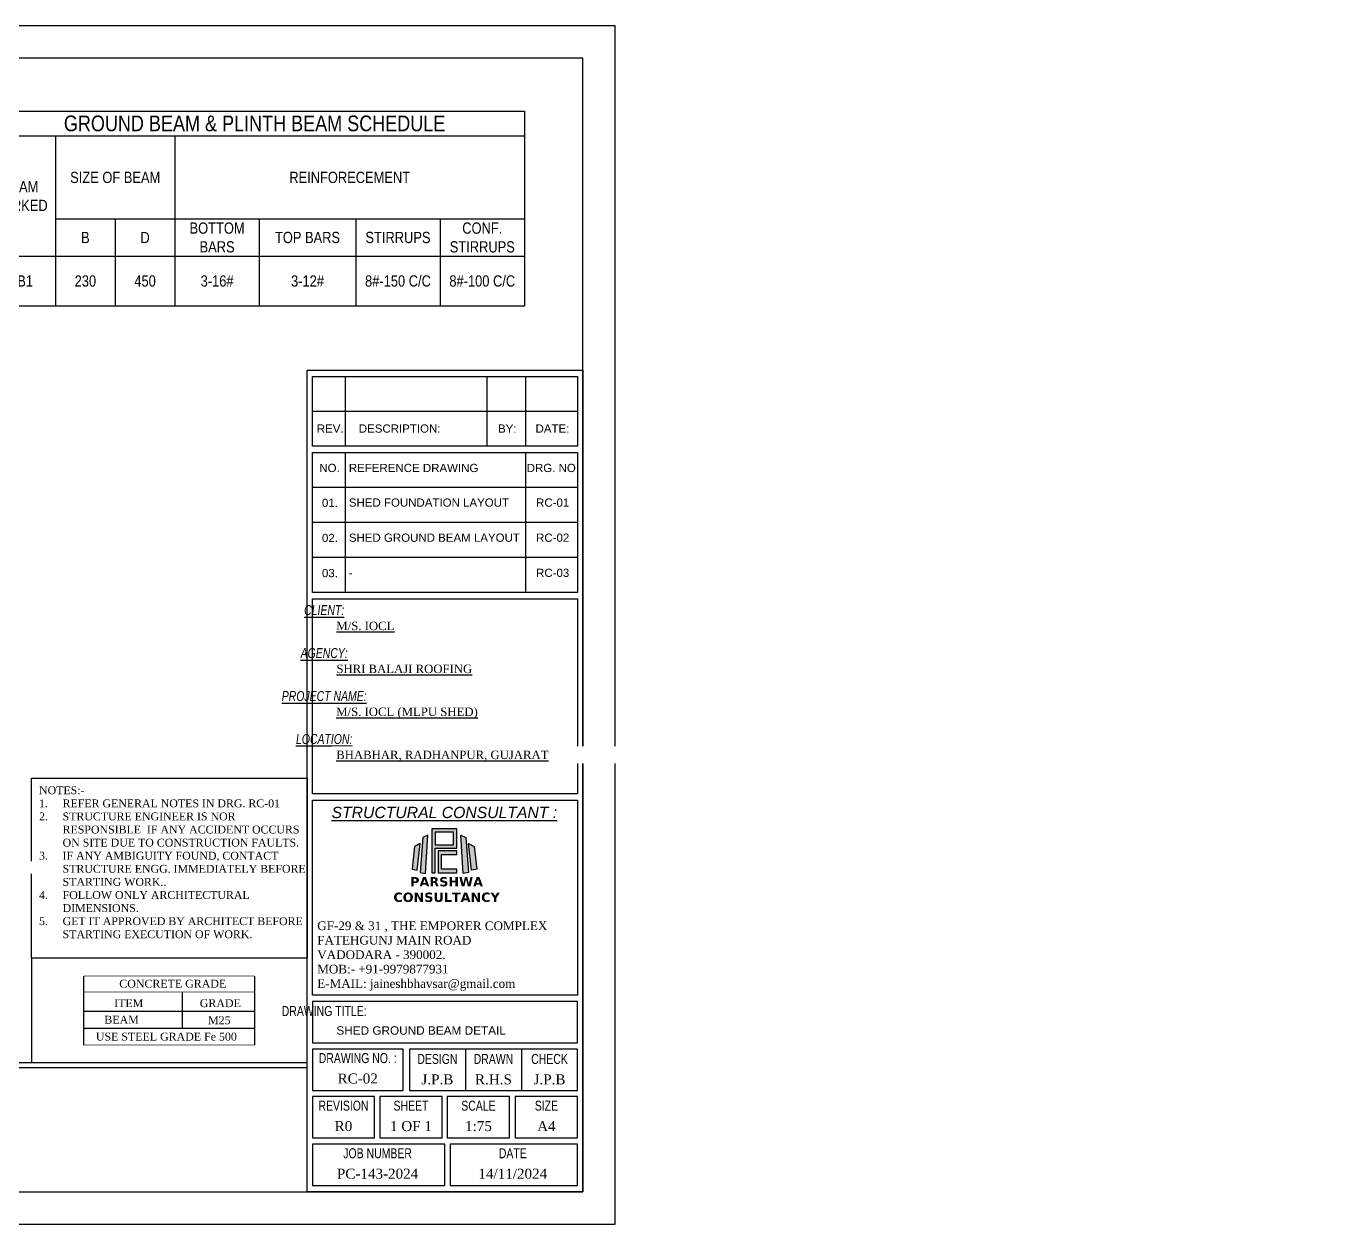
# Model space of a CAD drawing. Header units: millimetres. Extents: x 3470347 to 5996549, y -3470518 to 17149644.
# Drawn here: x 4018591 to 4099448, y 7286864 to 7361477 of the extents above; entities that cross this region are included whole.
import ezdxf

# ---------------------------------------------------------------- set-up
doc = ezdxf.new("R2010")
doc.units = ezdxf.units.MM
doc.header["$MEASUREMENT"] = 0
doc.layers.get('0').update_dxf_attribs({"linetype": 'CONTINUOUS', "lineweight": 25})
for name, color, linetype in [('Grid', 44, 'CONTINUOUS'), ('see level', 2, 'CONTINUOUS'), ('STR TEX', 4, 'CONTINUOUS')]:
    doc.layers.add(name, color=color, linetype=linetype)
doc.layers.add('SHEET', color=7, linetype='CONTINUOUS', lineweight=15)
doc.styles.add('Aerial', font='times.ttf')
doc.styles.add('ARIAL NARROW', font='ARIALN.TTF')
doc.styles.add('JAINIL', font='times.ttf')
doc.styles.get("Standard").update_dxf_attribs({"font": ''})
doc.styles.add('TEXT3', font='geniso.shx')
doc.styles.add('TEXT3 0.75NA', font='geniso.shx', dxfattribs={"width": 0.75})
doc.styles.get('Standard').set_extended_font_data('AR CENA')

# ---------------------------------------------------------------- blocks, each defined once
blk = doc.blocks.new('*T67')
at = {"layer": 'see level', "color": 0, "linetype": 'ByBlock', "lineweight": -2}
for p, q in [((0, 0), (33620, 0)), ((0, 0), (0, -9037)), ((33620, 0), (33620, -12142)), ((0, -1555), (33620, -1555)), ((4412, -1555), (4412, -12142)), ((11849, -1555), (11849, -12142)), ((4412, -6721), (33620, -6721)), ((8130, -6721), (8130, -12142)), ((17101, -6721), (17101, -12142)), ((23116, -6721), (23116, -12142)), ((28368, -6721), (28368, -12142)), ((0, -9037), (33620, -9037)), ((0, -9037), (0, -12142)), ((0, -12142), (33620, -12142))]:
    blk.add_line(p, q, dxfattribs=at)
at = {"layer": 'see level', "color": 0, "linetype": 'ByBlock', "attachment_point": 5, "style": 'ARIAL NARROW'}
for s, insert, char_height, width in [('GROUND BEAM & PLINTH BEAM SCHEDULE', (16810, -777), 980, 33208.44), ('SIZE OF BEAM', (8130, -4138), 700, 7025.25), ('REINFORECEMENT', (22734, -4138), 700, 21359.9), ('BEAM MARKED', (2206, -5296), 700, 4000.09), ('BOTTOM BARS', (14475, -7879), 700, 4840.41), ('CONF. STIRRUPS', (30994, -7879), 700, 4840.41), ('B', (6271, -7879), 700, 3306.82), ('D', (9989, -7879), 700, 3306.82), ('TOP BARS', (20108, -7879), 700, 5603.86), ('STIRRUPS', (25742, -7879), 700, 4840.41), ('GB1', (2206, -10589), 700, 4000.09), ('230', (6271, -10589), 700, 3306.82), ('450', (9989, -10589), 700, 3306.82), ('3-16#', (14475, -10589), 700, 4840.41), ('3-12#', (20108, -10589), 700, 5603.86), ('8#-150 C/C', (25742, -10589), 700, 4840.41), ('8#-100 C/C', (30994, -10589), 700, 4840.41)]:
    blk.add_mtext(s, dxfattribs=dict(at, insert=insert, char_height=char_height, width=width))
blk = doc.blocks.new('Q')
at = {"linetype": 'Continuous', "ltscale": 0.5}
h = blk.add_hatch(color=10, dxfattribs=at)
h.dxf.hatch_style = 1
h.paths.add_polyline_path([(7.87, 17.31), (7.27, 9.83), (8.41, 9.62), (8.96, 17.82)])
h.paths.add_polyline_path([(17.1, 17.31), (17.7, 9.83), (16.56, 9.62), (16.01, 17.82)])
h = blk.add_hatch(color=152, dxfattribs=at)
h.dxf.hatch_style = 1
h.paths.add_polyline_path([(9.79, 19.18), (9.79, 9.76), (10.5, 9.76), (10.5, 15.05), (15.19, 15.05), (15.19, 19.18)])
h.paths.add_polyline_path([(10.5, 18.5), (10.5, 15.72), (14.45, 15.72), (14.45, 18.5)], flags=16)
h = blk.add_hatch(color=152, dxfattribs=at)
h.dxf.hatch_style = 1
h.paths.add_polyline_path([(6.07, 15.37), (5.53, 10.52), (6.67, 10.29), (7.27, 16.02)])
h.paths.add_polyline_path([(18.9, 15.37), (19.44, 10.52), (18.3, 10.29), (17.7, 16.02)])
h = blk.add_hatch(color=152, dxfattribs=at)
h.dxf.hatch_style = 1
h.paths.add_polyline_path([(11.15, 14.43), (11.15, 9.76), (15.19, 9.76), (15.19, 10.52), (11.87, 10.52), (11.87, 13.69), (15.19, 13.69), (15.19, 14.43)])
at = {"color": 10, "linetype": 'Continuous'}
for points in [[(7.87, 17.31), (7.27, 9.83), (8.41, 9.62), (8.96, 17.82), (7.87, 17.31)], [(17.1, 17.31), (17.7, 9.83), (16.56, 9.62), (16.01, 17.82), (17.1, 17.31)]]:
    blk.add_lwpolyline(points, dxfattribs=at)
at = {"color": 152, "linetype": 'Continuous'}
for points in [[(9.79, 19.18), (9.79, 9.76), (10.5, 9.76), (10.5, 15.05), (15.19, 15.05), (15.19, 19.18), (9.79, 19.18)], [(10.5, 18.5), (10.5, 15.72), (14.45, 15.72), (14.45, 18.5), (10.5, 18.5)], [(6.07, 15.37), (5.53, 10.52), (6.67, 10.29), (7.27, 16.02), (6.07, 15.37)], [(11.15, 14.43), (11.15, 9.76), (15.19, 9.76), (15.19, 10.52), (11.87, 10.52), (11.87, 13.69), (15.19, 13.69), (15.19, 14.43), (11.15, 14.43)], [(18.9, 15.37), (19.44, 10.52), (18.3, 10.29), (17.7, 16.02), (18.9, 15.37)]]:
    blk.add_lwpolyline(points, dxfattribs=at)
at = {"linetype": 'Continuous', "insert": (1.32, 8.82), "char_height": 2, "attachment_point": 1}
blk.add_mtext_dynamic_manual_height_columns('\\pxqc;{\\fVerdana|b1|i0|c0|p34;\\C152;PARSHWA\\PCONSULTANCY }', width=23.282, gutter_width=1, heights=[6.3], dxfattribs=at)

msp = doc.modelspace()

# ---------------------------------------------------------------- linework, layer by layer
at = {"lineweight": 25}
for p, q in [((4038482.43, 7339647.77, 0), (4038482.43, 7335305.52, 0)), ((4047300.86, 7339647.77, 0), (4047300.86, 7335305.52, 0)), ((4049712.66, 7339647.77, 0), (4049712.66, 7335305.52, 0)), ((4036429.27, 7337492.9, 0), (4052948.26, 7337492.9, 0)), ((4038482.43, 7334914.98, 0), (4038482.43, 7326197.96, 0)), ((4049712.66, 7334914.98, 0), (4049712.66, 7326197.96, 0)), ((4036429.27, 7332760.11, 0), (4052948.26, 7332760.11, 0)), ((4036429.27, 7330572.72, 0), (4052948.26, 7330572.72, 0)), ((4036429.27, 7328385.34, 0), (4052948.26, 7328385.34, 0)), ((4045965.64, 7297759.77, 0), (4045965.64, 7295187.01, 0)), ((4049456.95, 7297759.77, 0), (4049456.95, 7295187.01, 0)), ((3951769.11, 7296930.74, 0), (4036103.61, 7296930.74, 0)), ((3951769.11, 7296619.35, 0), (4036103.61, 7296619.35, 0))]:
    msp.add_line(p, q, dxfattribs=at)
at = {"color": 192, "lineweight": 25, "elevation": 0}
msp.add_lwpolyline([(3949759.12, 7286863.65), (4055283.93, 7286863.65), (4055283.93, 7361477.23), (3949759.12, 7361477.23)], close=True, dxfattribs=at)
at = {"lineweight": 25, "elevation": 0}
for points in [[(4036103.61, 7340038.31), (4053273.93, 7340038.31), (4053273.93, 7288869.88), (4036103.61, 7288869.88)], [(4036429.27, 7339647.77), (4052948.26, 7339647.77), (4052948.26, 7335305.52), (4036429.27, 7335305.52)], [(4036429.27, 7334914.98), (4052948.26, 7334914.98), (4052948.26, 7326197.96), (4036429.27, 7326197.96)], [(4052948.26, 7313655.78), (4036429.27, 7313655.78), (4036429.27, 7325807.42), (4052948.26, 7325807.42)], [(4036103.61, 7303422.81), (4018933.28, 7303422.81), (4018933.28, 7314640.62), (4036103.61, 7314640.62)], [(4052948.26, 7301113.6), (4036429.27, 7301113.6), (4036429.27, 7313265.24), (4052948.26, 7313265.24)], [(4018933.28, 7296930.74), (4036103.61, 7296930.74), (4036103.61, 7303422.81), (4018933.28, 7303422.81)], [(4036429.27, 7298150.31), (4052948.26, 7298150.31), (4052948.26, 7300723.07), (4036429.27, 7300723.07)], [(4036429.27, 7295187.01), (4042083.8, 7295187.01), (4042083.8, 7297759.77), (4036429.27, 7297759.77)], [(4042474.34, 7295187.01), (4052948.26, 7295187.01), (4052948.26, 7297759.77), (4042474.34, 7297759.77)], [(4036429.27, 7292223.71), (4040307.76, 7292223.71), (4040307.76, 7294796.47), (4036429.27, 7294796.47)], [(4040633.43, 7292223.71), (4044511.92, 7292223.71), (4044511.92, 7294796.47), (4040633.43, 7294796.47)], [(4044837.59, 7292223.71), (4048716.08, 7292223.71), (4048716.08, 7294796.47), (4044837.59, 7294796.47)], [(4049069.78, 7292223.71), (4052948.26, 7292223.71), (4052948.26, 7294796.47), (4049069.78, 7294796.47)], [(4036429.27, 7289260.41), (4044688.77, 7289260.41), (4044688.77, 7291833.17), (4036429.27, 7291833.17)], [(4045014.44, 7289260.41), (4052948.26, 7289260.41), (4052948.26, 7291833.17), (4045014.44, 7291833.17)]]:
    msp.add_lwpolyline(points, close=True, dxfattribs=at)
at = {"layer": 'Grid', "color": 7, "linetype": 'Continuous', "lineweight": 25}
for p, q in [((4022192.19, 7298011.15, 0), (4022191.9, 7302306.08, 0)), ((4032844.96, 7298011.21, 0), (4032844.99, 7302306.08, 0)), ((4028342.99, 7299064.34, 0), (4028343.01, 7301316.49, 0))]:
    msp.add_line(p, q, dxfattribs=at)
at = {"layer": 'Grid', "color": 8, "linetype": 'Continuous', "lineweight": 25}
for p, q in [((4022192.2, 7300117.47, 0), (4032844.75, 7300117.53, 0)), ((4022192.18, 7299064.31, 0), (4032844.97, 7299064.37, 0)), ((4022192.19, 7299064.31, 0), (4032844.75, 7299064.37, 0)), ((4022192.2, 7299064.31, 0), (4032844.75, 7299064.37, 0))]:
    msp.add_line(p, q, dxfattribs=at)
at = {"layer": 'Grid', "color": 7, "linetype": 'Continuous', "lineweight": 25, "elevation": 0}
for points in [[(4022191.9, 7302306.08, 30.33, 30.33, 0), (4032844.99, 7302306.08, 0, 0, 0)], [(4022191.9, 7301316.43, 30.33, 30.33, 0), (4032844.99, 7301316.43, 0, 0, 0)], [(4022192.17, 7298011.15, 30.33, 30.33, 0), (4032844.96, 7298011.21, 0, 0, 0)]]:
    msp.add_lwpolyline(points, format="xyseb", dxfattribs=at)
at = {"layer": 'SHEET', "color": 220, "lineweight": 25, "elevation": 0}
msp.add_lwpolyline([(3951769.11, 7288869.88), (4053273.93, 7288869.88), (4053273.93, 7359471), (3951769.11, 7359471)], close=True, dxfattribs=at)

# ---------------------------------------------------------------- block references
msp.add_blockref('*T67', (4016021.51, 7356179.92))
at = {"lineweight": 25, "xscale": 289.5777851297732, "yscale": 289.5777851297732, "zscale": 289.5777851297732}
msp.add_blockref('Q', (4041036.93, 7305917.06, 0), dxfattribs=at)

# ---------------------------------------------------------------- texts
at = {"lineweight": 25, "attachment_point": 2}
for s, insert, char_height, style in [('\\pxql;{\\farial|b0|i1|c0|p0;\\L\\C1;CLIENT:}', (4037167.46, 7325407.49, 0), 622.3196, 'TEXT3 0.75NA'), ('\\pxql;{\\farial|b0|i1|c0|p0;\\L\\C1;AGENCY:}', (4037167.46, 7322732.84, 0), 622.3196, 'TEXT3 0.75NA'), ('\\pxql;{\\farial|b0|i1|c0|p0;\\L\\C1;PROJECT NAME:}', (4037167.46, 7320058.19, 0), 622.3196, 'TEXT3 0.75NA'), ('\\pxql;{\\farial|b0|i1|c0|p0;\\L\\C1;LOCATION:}', (4037167.46, 7317383.53, 0), 622.3196, 'TEXT3 0.75NA'), ('\\pxqc;{\\farial|b0|i1|c0|p0;\\L\\W1;\\C1;STRUCTURAL CONSULTANT : }', (4044652.4, 7312847.04, 0), 701.8362, 'TEXT3 0.75NA'), ('\\pxql;{\\farial|b0|i0|c0|p0;\\C1;DRAWING TITLE:}', (4037167.46, 7300441.51, 0), 622.3196, 'TEXT3 0.75NA'), ('\\pxqc;{\\farial|b0|i0|c0|p0;\\C1;DRAWING NO. :}', (4039256.54, 7297509.85, 0), 622.3196, 'TEXT3 0.75NA'), ('\\pxqc;{\\farial|b0|i0|c0|p0;\\C1;DESIGN}', (4044219.99, 7297455.9, 0), 622.3196, 'TEXT3 0.75NA'), ('\\pxqc;{\\farial|b0|i0|c0|p0;\\C1;DRAWN}', (4047711.3, 7297455.9, 0), 622.3196, 'TEXT3 0.75NA'), ('\\pxqc;{\\farial|b0|i0|c0|p0;\\C1;CHECK}', (4051202.61, 7297455.9, 0), 622.3196, 'TEXT3 0.75NA'), ('\\pxqc;{\\C22;RC-02}', (4039256.54, 7296238.46, 0), 622.3196, 'JAINIL'), ('\\pxqc;{\\C22;J.P.B}', (4044219.99, 7296184.51, 0), 622.3196, 'JAINIL'), ('\\pxqc;{\\C22;R.H.S', (4047711.3, 7296184.51, 0), 622.3196, 'JAINIL'), ('\\pxqc;{\\C22;J.P.B}', (4051202.61, 7296184.51, 0), 622.3196, 'JAINIL'), ('\\pxqc;{\\farial|b0|i0|c0|p0;\\C1;REVISION}', (4038368.52, 7294546.55, 0), 622.3196, 'TEXT3 0.75NA'), ('\\pxqc;{\\farial|b0|i0|c0|p0;\\C1;SHEET}', (4042572.68, 7294546.55, 0), 622.3196, 'TEXT3 0.75NA'), ('\\pxqc;{\\farial|b0|i0|c0|p0;\\C1;SCALE}', (4046776.83, 7294546.55, 0), 622.3196, 'TEXT3 0.75NA'), ('\\pxqc;{\\farial|b0|i0|c0|p0;\\C1;SIZE}', (4051009.02, 7294546.55, 0), 622.3196, 'TEXT3 0.75NA'), ('\\pxqc;{\\C22;R0}', (4038368.52, 7293275.17, 0), 622.3196, 'JAINIL'), ('\\pxqc;{\\C22;1 OF 1}', (4042572.68, 7293275.17, 0), 622.3196, 'JAINIL'), ('\\pxqc;{\\C22;1:75}', (4046776.83, 7293275.17, 0), 622.3196, 'JAINIL'), ('\\pxqc;{\\C22;A4}', (4051009.02, 7293275.17, 0), 622.3196, 'JAINIL'), ('\\pxqc;{\\farial|b0|i0|c0|p0;\\C1;JOB NUMBER}', (4040493.04, 7291583.25, 0), 622.3196, 'TEXT3 0.75NA'), ('\\pxqc;{\\farial|b0|i0|c0|p0;\\C1;DATE}', (4048915.37, 7291583.25, 0), 622.3196, 'TEXT3 0.75NA'), ('\\pxqc;{\\C22;PC-143-2024}', (4040493.04, 7290311.87, 0), 622.3196, 'JAINIL'), ('\\pxqc;{\\C22;14/11/2024', (4048915.37, 7290311.87, 0), 622.3196, 'JAINIL')]:
    msp.add_mtext(s, dxfattribs=dict(at, insert=insert, char_height=char_height, style=style))
at = {"lineweight": 25, "attachment_point": 1, "style": 'TEXT3'}
for s, insert, char_height, width in [('{\\ftimes new roman|b0|i0|c0|p0;\\LM/S. IOCL', (4037925.99, 7324376.98, 0), 525.2046, 143518.4882), ('{\\ftimes new roman|b0|i0|c0|p0;\\LSHRI BALAJI ROOFING', (4037925.99, 7321702.33, 0), 525.2046, 143518.4882), ('{\\ftimes new roman|b0|i0|c0|p0;\\LM/S. IOCL (MLPU SHED)', (4037918.86, 7319027.33, 0), 525.2046, 143518.4882), ('{\\ftimes new roman|b0|i0|c0|p0;GF-29 & 31 , THE EMPORER COMPLEX\\PFATEHGUNJ MAIN ROAD\\PVADODARA - 390002.\\PMOB:- +91-9979877931\\PE-MAIL: jaineshbhavsar@gmail.com}', (4036735.69, 7305708.37, 0), 539.5919, 147449.9835), ('\\pxql;{\\farial|b0|i0|c0|p0;\\C22;SHED GROUND BEAM DETAIL}', (4037925.99, 7299180.84, 0), 525.2046, 143518.4882)]:
    msp.add_mtext(s, dxfattribs=dict(at, insert=insert, char_height=char_height, width=width))
at = {"layer": 'Grid', "color": 4, "linetype": 'Continuous', "lineweight": 25, "style": 'JAINIL'}
for s, height, p in [('CONCRETE GRADE', 491.4734, (4024404.09, 7301587, 0)), ('ITEM', 491.473, (4024083.09, 7300370.48, 0)), ('GRADE', 491.473, (4029419.81, 7300370.48, 0)), ('USE STEEL GRADE Fe 500', 491.4734, (4022942.93, 7298289.93, 0))]:
    msp.add_text(s, height=height, dxfattribs=at).set_placement(p)
at = {"layer": 'Grid', "color": 7, "linetype": 'Continuous', "lineweight": 25, "style": 'JAINIL'}
for s, p in [('BEAM', (4023473.96, 7299343.35, 0)), ('M25', (4029934.61, 7299309.82, 0))]:
    msp.add_text(s, height=491.473, dxfattribs=at).set_placement(p)
at = {"layer": 'Grid', "color": 7, "lineweight": 25, "insert": (4019406.78, 7314122.74, 0), "char_height": 489.0488, "attachment_point": 1, "style": 'Aerial'}
msp.add_mtext_dynamic_manual_height_columns('{\\C71;NOTES:-}\\P\\pxi-3,l3,t3;1.^IREFER GENERAL NOTES IN {\\C22;DRG. RC-01}\\P2.^ISTRUCTURE ENGINEER IS NOR RESPONSIBLE  IF ANY ACCIDENT OCCURS ON SITE DUE TO CONSTRUCTION FAULTS.\\P3.^IIF ANY AMBIGUITY FOUND, CONTACT STRUCTURE ENGG. IMMEDIATELY BEFORE STARTING WORK..\\P4.^IFOLLOW ONLY ARCHITECTURAL DIMENSIONS.\\P5.^IGET IT APPROVED BY ARCHITECT BEFORE STARTING EXECUTION OF WORK.', width=16654.4726, gutter_width=894.55, heights=[22532.9], dxfattribs=at)
at = {"layer": 'STR TEX', "color": 6, "lineweight": 25, "char_height": 512.1446, "attachment_point": 4, "style": 'JAINIL'}
for s, insert in [('\\pxql;{\\farial|b0|i0|c0|p0;\\C31;REV.}', (4036707.54, 7336401.5, 0)), ('\\pxql;{\\farial|b0|i0|c0|p0;\\C31;DESCRIPTION:}', (4039324.11, 7336401.5, 0)), ('\\pxql;{\\farial|b0|i0|c0|p0;\\C31;BY:}', (4047995.87, 7336401.5, 0)), ('\\pxql;{\\farial|b0|i0|c0|p0;\\C31;DATE:}', (4050333.44, 7336401.5, 0)), ('\\pxql;{\\farial|b0|i0|c0|p0;\\C31;NO.}', (4036862.67, 7333946.95, 0)), ('\\pxql;{\\farial|b0|i0|c0|p0;\\C31;REFERENCE DRAWING}', (4038703.58, 7333946.95, 0)), ('\\pxql;{\\farial|b0|i0|c0|p0;\\C31;DRG. NO.}', (4049781.2, 7333946.95, 0)), ('\\pxql;{\\farial|b0|i0|c0|p0;\\C22;01.}', (4037027.48, 7331775.83, 0)), ('\\pxql;{\\farial|b0|i0|c0|p0;\\C22;SHED FOUNDATION LAYOUT}', (4038703.58, 7331792.08, 0)), ('\\pxql;{\\farial|b0|i0|c0|p0;\\C22;RC-01}', (4050367.25, 7331792.08, 0)), ('\\pxql;{\\farial|b0|i0|c0|p0;\\C22;02.}', (4037027.48, 7329588.44, 0)), ('\\pxql;{\\farial|b0|i0|c0|p0;\\C22;SHED GROUND BEAM LAYOUT}', (4038703.58, 7329604.7, 0)), ('\\pxql;{\\farial|b0|i0|c0|p0;\\C22;RC-02}', (4050367.25, 7329604.7, 0)), ('\\pxql;{\\farial|b0|i0|c0|p0;\\C22;03.}', (4037027.48, 7327401.06, 0)), ('\\pxql;{\\farial|b0|i0|c0|p0;\\C22;-}', (4038703.58, 7327417.32, 0)), ('\\pxql;{\\farial|b0|i0|c0|p0;\\C22;RC-03}', (4050367.25, 7327417.32, 0))]:
    msp.add_mtext(s, dxfattribs=dict(at, insert=insert))

# ---------------------------------------------------------------- next in the draw order: texts
at = {"lineweight": 25, "attachment_point": 1, "style": 'TEXT3', "bg_fill": 2}
for s, insert, char_height, width in [('{\\ftimes new roman|b0|i0|c0|p0;\\LBHABHAR, RADHANPUR, GUJARAT ', (4037918.11, 7316345.13, 0), 525.2046, 143518.4882), ('{\\ftimes new roman|b0|i0|c0|p0;\\LSEGREGATION PLANT SHED, JUNAGADH.}', (3929744.18, 7309262.22, 0), 385.4799, 105337.0333)]:
    msp.add_mtext(s, dxfattribs=dict(at, insert=insert, char_height=char_height, width=width))

doc.saveas('drawing.dxf')
